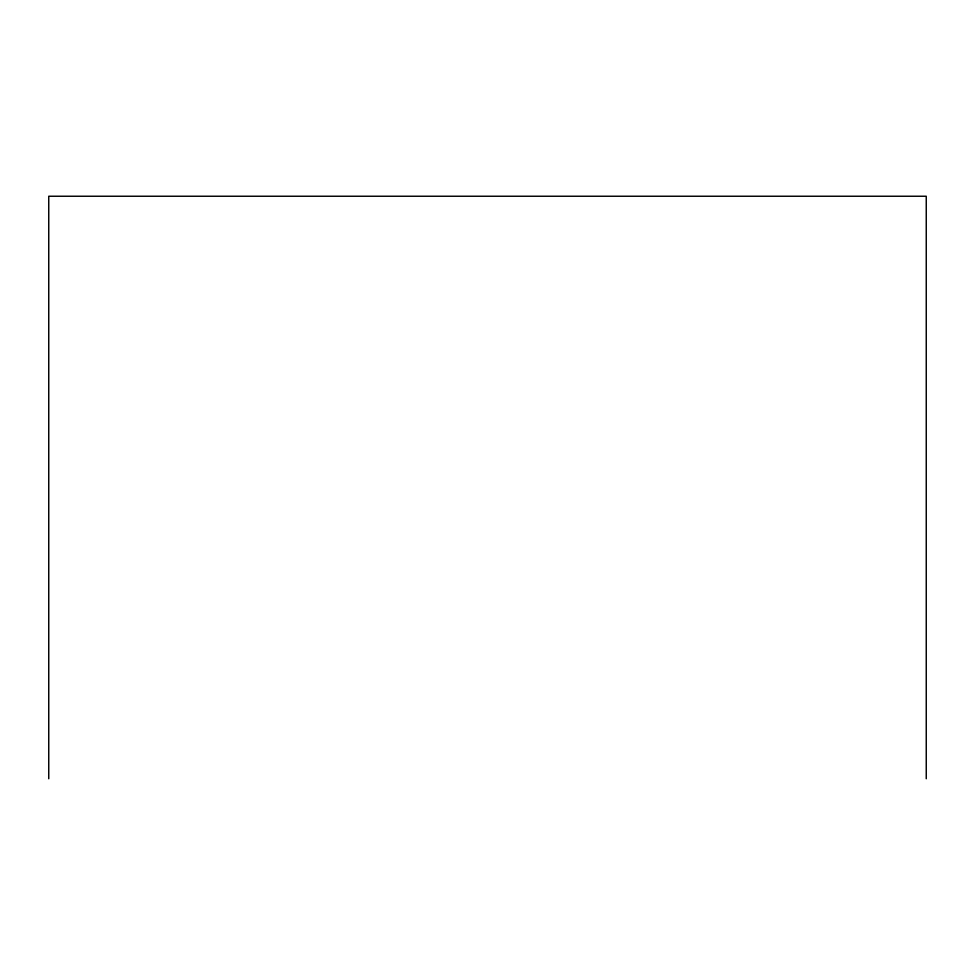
<?xml version="1.0" encoding="UTF-8"?>
<svg xmlns="http://www.w3.org/2000/svg" width="975" height="975" viewBox="0 0 975 975"><rect width="100%" height="100%" fill="white"/><g stroke="black" fill="none" stroke-linecap="round" stroke-linejoin="round"><path stroke-width="1.46" d="M926.25 778.757L926.25 196.243L48.75 196.243L48.75 778.757"/></g></svg>
